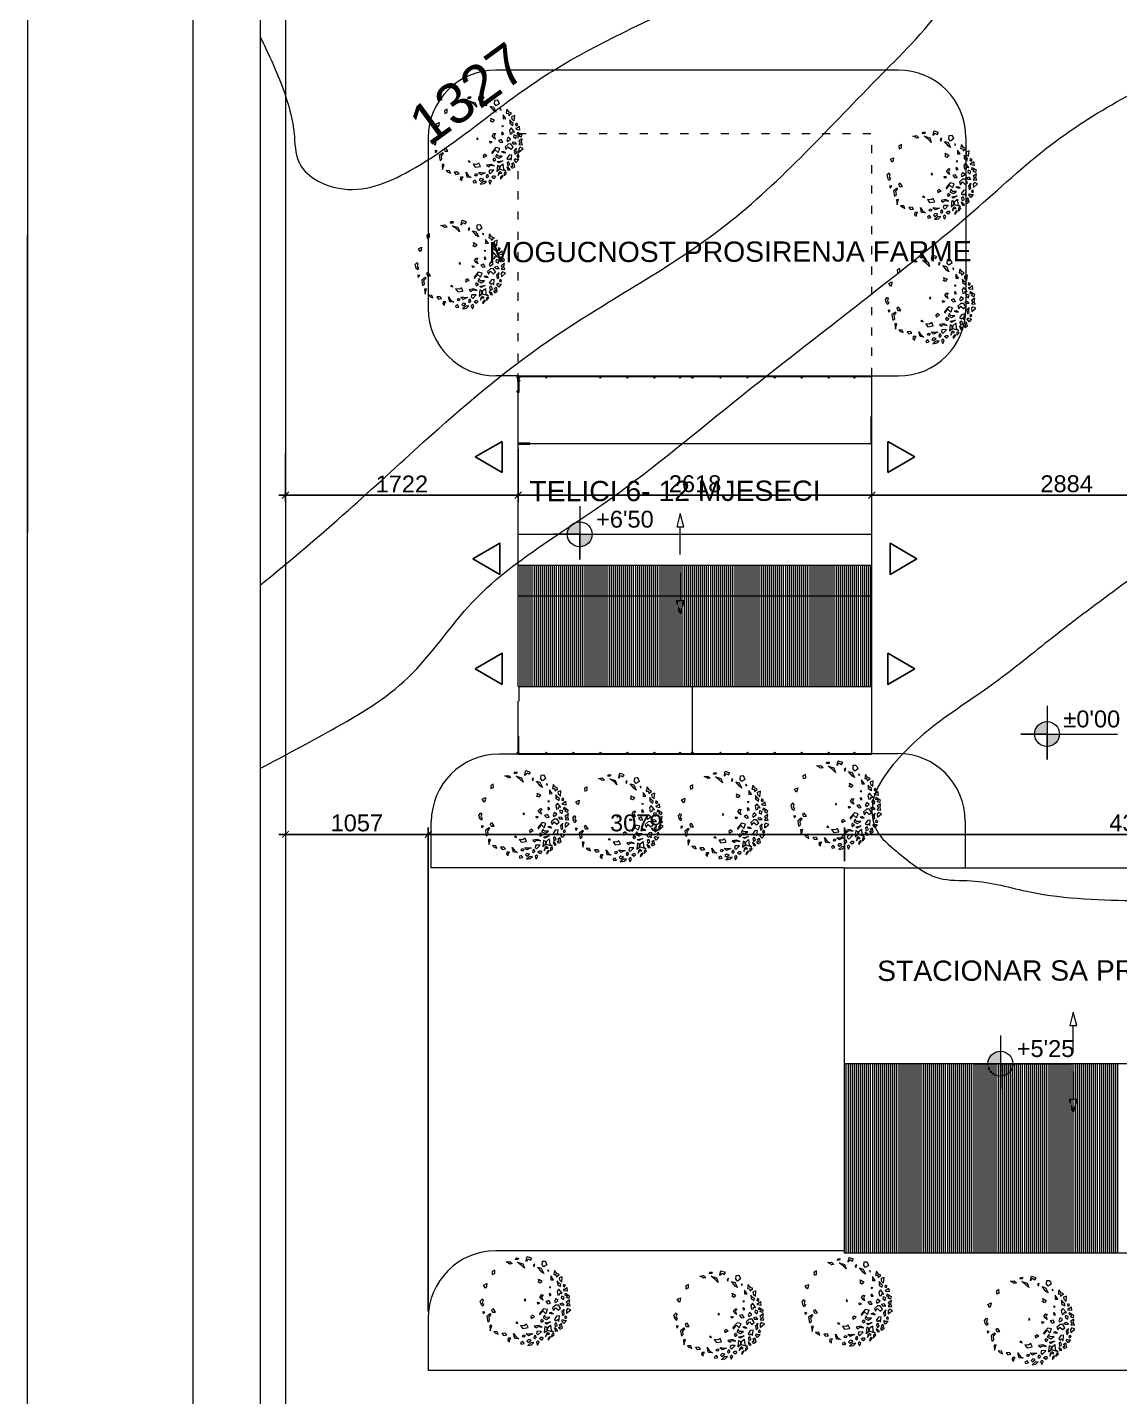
# Model space of a CAD drawing. Header units: millimetres. Extents: x 73 to 57768, y -40361 to 10065.
# Drawn here: x 3621 to 11704, y -34108 to -23971 of the extents above; entities that cross this region are included whole.
import ezdxf

# ---------------------------------------------------------------- set-up
doc = ezdxf.new("R2010")
doc.units = ezdxf.units.MM
doc.linetypes.add('ACAD_ISO03W100', pattern=[30, 12, -18])
for name, color, linetype, lineweight in [('debela', 20, 'Continuous', 25), ('drvece', 84, 'Continuous', 5), ('izohipse', 33, 'Continuous', 0), ('kote', 124, 'Continuous', 5), ('kote i srafura', 9, 'Continuous', 5), ('objekti_pogled', 4, 'Continuous', 20), ('okvir', 120, 'Continuous', 13), ('SITUACIJA', 7, 'Continuous', 15), ('ulica', 71, 'Continuous', 13), ('zidovi', 195, 'Continuous', 5)]:
    doc.layers.add(name, color=color, linetype=linetype, lineweight=lineweight)
doc.layers.add('OKVIR 700X500', color=2, linetype='Continuous', lineweight=5, plot=False)
doc.layers.add('pogled', color=7, linetype='Continuous', lineweight=5, true_color=0x8db1c3)
doc.layers.add('presjek', color=7, linetype='Continuous', lineweight=40, true_color=0xe37da2)
doc.styles.add('ATTR', font='romans.shx', dxfattribs={"width": 0.8, "height": 0.7})
doc.styles.add('M1_50', font='ARIAL.TTF', dxfattribs={"height": 5})
doc.styles.add('M1_500', font='ARIAL.TTF', dxfattribs={"height": 125})
doc.dimstyles.new('M1_500', dxfattribs={"dimtxt": 15, "dimasz": 50, "dimexe": 50, "dimexo": 50, "dimgap": 20, "dimtad": 1, "dimdec": 0, "dimtxsty": 'M1_500', "dimblk": 'ARCHTICK', "dimcen": 2.5, "dimdle": 50, "dimadec": 0, "dimazin": 0, "dimtfac": 1, "dimtdec": 0, "dimtmove": 0, "dimatfit": 3, "dimfxl": 1, "dimarcsym": 0})

# ---------------------------------------------------------------- blocks, each defined once
blk = doc.blocks.new('DEC1')
for points in [[(-17.825703, 50.144688), (-15.340965, 55.637398), (-11.893769, 55.475018), (-12.802246, 52.160138), (-14.540878, 53.429518), (-15.347061, 51.420148), (-14.679306, 50.283108)], [(-10.286347, 57.002498), (-6.636353, 53.173978), (-4.977264, 55.300948), (-2.322731, 54.024758), (-2.654549, 58.704078), (-5.640907, 57.002498)], [(2.096443, 60.253408), (0.995445, 56.151728), (3.318161, 54.875548), (7.299967, 55.726328)], [(13.272677, 57.002498), (10.949967, 55.726328), (12.609047, 54.024758), (14.268137, 54.875548)], [(16.259037, 52.323198), (16.922667, 53.599378), (16.590857, 57.002498), (20.904477, 54.450148), (17.918117, 51.472418)], [(21.568117, 51.047028), (27.209017, 53.173978), (29.531737, 50.621628), (26.545377, 48.920058), (26.213557, 51.047028), (24.222657, 50.196248), (23.890837, 48.920058)], [(-44.561383, 31.831348), (-39.273253, 31.705098), (-39.604093, 34.382268), (-36.824663, 35.356908), (-40.368063, 38.431048), (-41.276543, 35.116178)], [(-38.104163, 42.886048), (-35.982343, 39.207198), (-33.437553, 39.947208), (-31.223573, 43.364378)], [(-31.801213, 37.372358), (-27.415503, 38.148518), (-25.333863, 42.636518), (-27.944843, 42.431948), (-29.220293, 39.953298)], [(-27.902623, 48.490098), (-28.642653, 45.945318), (-26.266303, 45.915268), (-25.694743, 47.690008)], [(-22.482173, 47.292998), (-22.915303, 48.664658), (-25.556323, 50.836408), (-20.701343, 52.081818), (-20.707443, 47.864548)], [(-17.061733, 46.095918), (-21.688173, 40.867878), (-18.577893, 39.165388), (-13.789101, 40.946228), (-14.889992, 43.454908), (-16.965533, 43.184148)], [(-12.70607, 49.248398), (-13.313744, 45.632738), (-10.937401, 45.602688), (-9.258873, 49.086028)], [(-7.299988, 42.539188), (-9.290886, 39.136068), (-5.640907, 37.859878), (-3.981812, 39.136068)], [(-2.654549, 51.047028), (-4.645447, 48.494678), (-3.318176, 45.091538), (-1.990913, 46.793108)], [(2.322716, 47.218508), (-1.327278, 43.815368), (-0.66365, 40.412228), (3.318161, 37.009098), (6.636337, 38.710668), (2.654526, 40.837618), (5.309077, 44.666158)], [(2.654526, 51.897798), (6.304517, 49.345458), (10.949967, 51.047028), (8.959067, 52.748598), (6.304517, 51.897798)], [(10.949967, 39.136068), (9.622697, 36.158308), (10.618147, 33.605958), (10.949967, 36.158308)], [(19.245397, 47.643888), (12.277227, 47.218508), (13.272677, 43.815368), (17.918117, 41.688418), (18.913577, 44.240768), (17.254487, 45.516938)], [(15.927217, 35.307528), (16.922667, 29.777438), (14.268137, 28.075868), (17.918117, 26.799688), (19.245397, 31.479008)], [(24.554477, 46.793108), (21.568117, 44.666158), (23.227197, 42.964588), (26.877177, 44.240768)], [(23.890837, 30.202838), (21.568117, 37.009098), (25.218107, 32.329788)], [(25.549927, 37.859878), (32.186277, 39.561448), (34.177167, 43.389968), (33.181717, 35.307528), (29.199917, 34.882128)], [(31.522627, 48.069288), (29.863537, 46.367708), (28.536287, 43.389968), (32.186277, 45.516938)], [(36.831707, 44.240768), (35.836257, 42.539188), (37.163527, 41.263018), (40.481707, 41.688418)], [(37.495347, 38.285278), (35.836257, 35.732928), (38.158977, 34.031358), (41.477157, 34.031358), (38.158977, 35.307528)], [(40.813507, 40.412228), (40.481707, 39.136068), (42.804427, 37.434478), (45.458957, 37.859878)], [(-52.427143, 19.568028), (-50.104423, 20.844198), (-46.786243, 17.441068), (-49.108973, 14.888718), (-53.754413, 14.463338), (-54.418043, 17.441068)], [(-45.127153, 9.784018), (-44.463523, 14.463338), (-38.490813, 18.717258), (-39.818083, 15.739508)], [(-42.472623, 24.672728), (-44.131713, 23.396548), (-42.804433, 22.971158)], [(-32.518103, 32.329788), (-36.831723, 28.075868), (-31.854473, 28.926648)], [(-30.195383, 13.187148), (-28.536293, 17.866458), (-25.218123, 16.164898), (-26.213573, 13.187148), (-27.872663, 14.463338)], [(-22.563583, 30.628218), (-22.563583, 28.501248), (-21.568133, 29.352038)], [(-12.277245, 32.755178), (-14.599968, 30.628218), (-13.604515, 29.777438), (-11.2818, 30.628218)], [(-5.640907, 20.844198), (-7.963623, 18.291858), (-11.2818, 20.418808), (-11.2818, 22.120378), (-7.963623, 20.844198), (-4.313629, 22.971158)], [(-1.990913, 33.180578), (-4.977264, 30.628218), (-3.318176, 27.225088), (-0.99546, 30.202838)], [(-0.66365, 18.717258), (0.663628, 19.142638), (1.659081, 17.441068), (-0.66365, 16.590288)], [(6.636337, 30.628218), (6.304517, 25.523518), (13.272677, 21.269598), (14.931767, 22.120378), (9.290877, 25.098128), (12.277227, 29.352038)], [(21.568117, 28.075868), (20.240847, 25.098128), (22.231747, 24.247348), (23.890837, 25.948898)], [(29.531737, 34.031358), (28.536287, 31.053608), (36.499887, 31.479008), (33.181717, 34.456738)], [(29.863537, 27.650488), (28.536287, 22.971158), (30.527177, 17.441068), (32.186277, 20.418808), (29.863537, 22.120378)], [(35.504437, 27.650488), (36.168077, 22.120378), (39.154437, 21.694998), (40.813507, 23.821948)], [(44.795317, 26.374298), (42.804427, 28.075868), (42.472607, 29.777438), (43.799877, 31.053608), (46.454417, 29.352038)], [(46.454417, 20.844198), (44.463497, 22.120378), (42.472607, 21.269598), (42.804427, 19.568028), (45.458957, 19.142638)], [(49.772577, 26.799688), (48.445307, 25.098128), (50.436227, 23.396548), (53.754397, 25.523518)], [(51.099847, 20.418808), (52.095307, 16.590288), (56.077117, 13.187148), (54.418027, 17.866458)], [(-52.427143, -0.850769), (-55.081683, 0.4254), (-56.077133, -5.104706), (-55.081683, -6.380875), (-50.436243, -6.380875), (-51.099873, -5.104706), (-53.754413, -4.253914)], [(-48.445333, 5.530108), (-46.786243, 3.828518), (-44.795343, 5.104708)], [(-0.66365, 1.276169), (-2.322731, 0.4254), (-1.327278, -0.425384), (0, 0)], [(18.581767, 15.739508), (16.922667, 13.187148), (19.245397, 11.060198), (21.236297, 11.910978), (19.577217, 13.612548)], [(29.531737, 7.231658), (31.854457, 4.679318), (32.186277, 0), (35.504437, 3.403137), (33.513537, 9.784018)], [(40.481707, 17.015668), (43.799877, 11.910978), (41.477157, 8.507848), (41.145337, 11.910978)], [(46.454417, 6.380878), (46.122607, 4.679318), (43.468057, 5.104708), (43.799877, 7.657058)], [(49.440767, 0.4254), (49.772577, -4.679306), (43.799877, -7.231651), (47.449857, -3.828529)], [(48.777127, 16.164898), (48.445307, 12.761768), (50.768037, 11.060198), (52.095307, 13.187148)], [(52.095307, 5.955488), (54.086217, 3.403137), (55.745307, 4.679318), (54.418027, 8.082458)], [(-50.768053, -17.015672), (-50.436243, -19.993412), (-52.427143, -19.568022), (-52.758963, -16.590282)], [(-47.449883, -17.015672), (-46.454433, -9.784004), (-41.145353, -6.806266), (-44.131713, -11.06018)], [(30.195357, -3.828529), (28.536287, -5.53009), (29.863537, -6.806266)], [(47.118057, -15.739494), (45.127137, -17.866462), (46.122607, -22.120372), (48.445307, -19.568022)], [(50.436227, -9.784004), (51.099847, -13.187141), (53.754397, -13.187141), (55.413487, -10.634796), (53.090757, -11.06018)], [(-45.458983, -31.478992), (-46.786243, -26.799672), (-44.463523, -23.396552), (-43.468073, -26.374292), (-44.463523, -28.075852)], [(20.572657, -34.456732), (16.922667, -37.859872), (18.249947, -39.986832), (21.236297, -38.285262)], [(48.113497, -26.799672), (45.127137, -28.501252), (45.458957, -32.755162), (47.118057, -30.202822)], [(-28.204473, -43.389972), (-32.518103, -44.240752), (-30.195383, -47.218492), (-26.545393, -46.367702)], [(-11.2818, -55.300932), (-13.936333, -51.472412), (-10.286347, -51.472412), (-7.963623, -52.323192)], [(9.622697, -56.151712), (6.304517, -54.024762), (8.295417, -52.748592), (8.959067, -53.173982), (12.277227, -53.173982), (12.277227, -51.472412), (15.595407, -51.897802), (14.268137, -54.024762)], [(22.563567, -50.621622), (25.218107, -49.770842), (22.563567, -48.069272)], [(24.554477, -39.561442), (23.890837, -40.837612), (27.872647, -44.666142), (34.508987, -42.539172), (32.186277, -40.412222), (27.872647, -41.688402)], [(38.158977, -36.583692), (38.822617, -39.136042), (45.127137, -37.434482)]]:
    blk.add_lwpolyline(points, close=True)
at = {"style": 'ATTR', "width": 0.8, "flags": 9}
blk.add_attdef('ESTCODE', (0, 0), '', height=0.7, dxfattribs=at)
blk = doc.blocks.new('HOR.KOTA')
h = blk.add_hatch(color=256)
h.paths.add_polyline_path([(-92, 0), (0, 0), (0, 92, 0.4142136)])
h.paths.add_polyline_path([(92, 0), (0, 0), (0, -92, 0.4142136)])
blk.add_lwpolyline([(0, 207.8), (0, -187.8), (0, 0), (-194.8, 0), (521.6, 0)])
blk.add_circle((0, 0), 92)
blk = doc.blocks.new('_ArchTick')
at = {"layer": 'kote', "color": 0, "const_width": 0.15}
blk.add_lwpolyline([(-0.5, -0.5), (0.5, 0.5)], dxfattribs=at)
blk = doc.blocks.new('*D275')
at = {"layer": 'Defpoints', "color": 0}
for p in [(7253, -27044), (5531, -27077), (7253, -27434)]:
    blk.add_point(p, dxfattribs=at)
at = {"layer": 'kote i srafura', "color": 0, "lineweight": -2}
for p, q in [((5531, -27127), (5531, -27484)), ((7253, -27094), (7253, -27484)), ((5481, -27434), (7303, -27434))]:
    blk.add_line(p, q, dxfattribs=at)
at = {"layer": 'kote i srafura', "color": 0, "lineweight": -2, "xscale": 50, "yscale": 50, "zscale": 50, "rotation": 180}
blk.add_blockref('_ArchTick', (5531, -27434), dxfattribs=at)
at = {"layer": 'kote i srafura', "color": 0, "lineweight": -2, "xscale": 50, "yscale": 50, "zscale": 50}
blk.add_blockref('_ArchTick', (7253, -27434), dxfattribs=at)
at = {"layer": 'kote i srafura', "color": 0, "insert": (6392, -27351), "char_height": 125, "attachment_point": 5, "style": 'M1_500'}
blk.add_mtext('1722', dxfattribs=at)
blk = doc.blocks.new('*D276')
at = {"layer": 'Defpoints', "color": 0}
for p in [(7253, -27044), (9870, -27434), (9870, -27434)]:
    blk.add_point(p, dxfattribs=at)
at = {"layer": 'kote i srafura', "color": 0, "lineweight": -2}
for p, q in [((7253, -27094), (7253, -27484)), ((7203, -27434), (9920, -27434))]:
    blk.add_line(p, q, dxfattribs=at)
at = {"layer": 'kote i srafura', "color": 0, "lineweight": -2, "xscale": 50, "yscale": 50, "zscale": 50, "rotation": 180}
blk.add_blockref('_ArchTick', (7253, -27434), dxfattribs=at)
at = {"layer": 'kote i srafura', "color": 0, "lineweight": -2, "xscale": 50, "yscale": 50, "zscale": 50}
blk.add_blockref('_ArchTick', (9870, -27434), dxfattribs=at)
at = {"layer": 'kote i srafura', "color": 0, "insert": (8562, -27350), "char_height": 125, "attachment_point": 5, "style": 'M1_500'}
blk.add_mtext('2618', dxfattribs=at)
blk = doc.blocks.new('*D277')
at = {"layer": 'Defpoints', "color": 0}
for p in [(9870, -27434), (12754, -27434), (12754, -27434)]:
    blk.add_point(p, dxfattribs=at)
at = {"layer": 'kote i srafura', "color": 0, "lineweight": -2}
blk.add_line((9820, -27434), (12804, -27434), dxfattribs=at)
at = {"layer": 'kote i srafura', "color": 0, "lineweight": -2, "xscale": 50, "yscale": 50, "zscale": 50, "rotation": 180}
blk.add_blockref('_ArchTick', (9870, -27434), dxfattribs=at)
at = {"layer": 'kote i srafura', "color": 0, "lineweight": -2, "xscale": 50, "yscale": 50, "zscale": 50}
blk.add_blockref('_ArchTick', (12754, -27434), dxfattribs=at)
at = {"layer": 'kote i srafura', "color": 0, "insert": (11312, -27350), "char_height": 125, "attachment_point": 5, "style": 'M1_500'}
blk.add_mtext('2884', dxfattribs=at)
blk = doc.blocks.new('*D298')
at = {"layer": 'Defpoints', "color": 0}
for p in [(9667, -29945), (9667, -30193), (13977, -30193)]:
    blk.add_point(p, dxfattribs=at)
at = {"layer": 'kote i srafura', "color": 0, "lineweight": -2}
for p, q in [((9667, -30143), (9667, -29895)), ((13977, -30143), (13977, -29895)), ((14027, -29945), (9617, -29945))]:
    blk.add_line(p, q, dxfattribs=at)
at = {"layer": 'kote i srafura', "color": 0, "lineweight": -2, "xscale": 50, "yscale": 50, "zscale": 50, "rotation": 180}
blk.add_blockref('_ArchTick', (9667, -29945), dxfattribs=at)
at = {"layer": 'kote i srafura', "color": 0, "lineweight": -2, "xscale": 50, "yscale": 50, "zscale": 50}
blk.add_blockref('_ArchTick', (13977, -29945), dxfattribs=at)
at = {"layer": 'kote i srafura', "color": 0, "insert": (11822, -29861), "char_height": 125, "attachment_point": 5, "style": 'M1_500'}
blk.add_mtext('4310', dxfattribs=at)
blk = doc.blocks.new('*D299')
at = {"layer": 'Defpoints', "color": 0}
for p in [(6588, -29945), (9667, -30193), (6588, -33528)]:
    blk.add_point(p, dxfattribs=at)
at = {"layer": 'kote i srafura', "color": 0, "lineweight": -2}
for p, q in [((6588, -33478), (6588, -29895)), ((9667, -30143), (9667, -29895)), ((9717, -29945), (6538, -29945))]:
    blk.add_line(p, q, dxfattribs=at)
at = {"layer": 'kote i srafura', "color": 0, "lineweight": -2, "xscale": 50, "yscale": 50, "zscale": 50, "rotation": 180}
blk.add_blockref('_ArchTick', (6588, -29945), dxfattribs=at)
at = {"layer": 'kote i srafura', "color": 0, "lineweight": -2, "xscale": 50, "yscale": 50, "zscale": 50}
blk.add_blockref('_ArchTick', (9667, -29945), dxfattribs=at)
at = {"layer": 'kote i srafura', "color": 0, "insert": (8127, -29861), "char_height": 125, "attachment_point": 5, "style": 'M1_500'}
blk.add_mtext('3079', dxfattribs=at)
blk = doc.blocks.new('*D300')
at = {"layer": 'Defpoints', "color": 0}
for p in [(5531, -29945), (5531, -29945), (6588, -33528)]:
    blk.add_point(p, dxfattribs=at)
at = {"layer": 'kote i srafura', "color": 0, "lineweight": -2}
for p, q in [((6588, -33478), (6588, -29895)), ((6638, -29945), (5481, -29945))]:
    blk.add_line(p, q, dxfattribs=at)
at = {"layer": 'kote i srafura', "color": 0, "lineweight": -2, "xscale": 50, "yscale": 50, "zscale": 50, "rotation": 180}
blk.add_blockref('_ArchTick', (5531, -29945), dxfattribs=at)
at = {"layer": 'kote i srafura', "color": 0, "lineweight": -2, "xscale": 50, "yscale": 50, "zscale": 50}
blk.add_blockref('_ArchTick', (6588, -29945), dxfattribs=at)
at = {"layer": 'kote i srafura', "color": 0, "insert": (6059, -29861), "char_height": 125, "attachment_point": 5, "style": 'M1_500'}
blk.add_mtext('1057', dxfattribs=at)

msp = doc.modelspace()

# ---------------------------------------------------------------- linework, layer by layer
at = {"layer": 'debela', "ltscale": 50}
for p, q in [((6935.474, -27150.937), (7134.336, -27035.662)), ((7134.336, -27035.662), (7134.735, -27265.519)), ((9988.667, -27035.662), (9988.267, -27265.519)), ((10187.529, -27150.937), (9988.667, -27035.662)), ((7134.735, -27265.519), (6935.474, -27150.937)), ((9988.267, -27265.519), (10187.529, -27150.937))]:
    msp.add_line(p, q, dxfattribs=at)
for points in [[(6918.625, -27905.38), (7117.487, -27790.106), (7117.887, -28019.963)], [(10204.377, -27905.38), (10005.515, -27790.106), (10005.115, -28019.963)], [(6935.074, -28720.013), (7133.936, -28604.738), (7134.336, -28834.595)], [(10187.928, -28720.013), (9989.066, -28604.738), (9988.667, -28834.595)]]:
    msp.add_lwpolyline(points, close=True, dxfattribs=at)
at = {"layer": 'izohipse'}
for points, knots in [([(5347.054, -24046.692), (5355.439, -24064.06), (5423.056, -24205.245), (5527.814, -24435.606), (5602.14, -24727.717), (5600.423, -25028.421), (5993.933, -25245.073), (6543.229, -25015.797), (7011.419, -24636.175), (7688.596, -24148.915), (8459.227, -23823.904), (9205.867, -23386.6), (9726.376, -22838.155), (10224.453, -22348.823), (10419.206, -21736.423), (10631.824, -21279.7), (11030.728, -21032.125), (11509.901, -20907.523), (11962.234, -20700.141), (12383.633, -20379.01), (12567.111, -19929.897), (12632.719, -19480.742), (12678.712, -19029.682), (12974.072, -18695.79), (13072.552, -18030.768), (13436.813, -17368.055), (13792.555, -16611.074), (13928.538, -15874.581), (14066.847, -15217.344), (14178.094, -14773.28), (14212.456, -14611.212)], [2306.716218673, 2306.716218673, 2306.716218673, 2306.716218673, 2312.483669523, 2353.515505307, 2382.225197487, 2403.409116246, 2438.702433561, 2492.91209369, 2570.803571202, 2621.927074125, 2741.83004509, 2821.348526642, 2878.406080336, 2968.937230226, 3024.724578246, 3069.944920775, 3116.246063086, 3159.23660203, 3218.75387719, 3264.795166683, 3314.108959564, 3358.802898958, 3402.382566018, 3446.091952768, 3486.258080511, 3599.727690932, 3671.031917519, 3736.006324101, 3823.165668046, 3872.99383699, 3872.99383699, 3872.99383699, 3872.99383699]), ([(5347.054, -28097.302), (5566.22, -27919.029), (5973.878, -27573.209), (6655.906, -26939.969), (7534.482, -26186.597), (8832.722, -25524.451), (9693.721, -24551.566), (10456.524, -23816.479), (10754.714, -23116.883), (11331.258, -22672.43), (11849.811, -22224.957), (12375.566, -21762.509), (12875.449, -21398.147), (13222.996, -20759.074), (13549.062, -20075.057), (13959.396, -19000.31), (14411.496, -17827.826), (15016.036, -16797.417), (15203.82, -15976.954), (15493.301, -15493.757), (15546.223, -15019.317), (15610.017, -14724.097), (15640.289, -14611.212)], [1637.422915378, 1637.422915378, 1637.422915378, 1637.422915378, 1722.304172897, 1797.494661096, 1916.829415639, 2068.405735372, 2228.693888295, 2302.974044449, 2384.225915025, 2449.724888195, 2517.606041631, 2590.335863012, 2660.680390844, 2698.999284375, 2806.347451057, 2888.735598822, 3043.707457528, 3183.464233723, 3243.310171926, 3294.256270428, 3349.508905093, 3384.535683301, 3384.535683301, 3384.535683301, 3384.535683301]), ([(5347.054, -29455.457), (5522.628, -29361.766), (5899.072, -29163.337), (6489.488, -28813.695), (6889.156, -28180.38), (7423.027, -27804.04), (8100.182, -27361.516), (8836.383, -26742.943), (9774.356, -26020.198), (10578.089, -25386.457), (11355.75, -24659.358), (12366.233, -24174.771), (13340.767, -23691.557), (14009.029, -23282.435), (14382.852, -22866.223), (14348.3, -22272.941), (14355.554, -21657.125), (14370.134, -20891.783), (14638.4, -20352.168), (14925.186, -19682.31), (15171.843, -18927.185), (15714.687, -17965.442), (16302.047, -16997.196), (16802.129, -15934.886), (17071.405, -15137.847), (17176.631, -14691.836), (17195.289, -14611.212)], [1509.075273358, 1509.075273358, 1509.075273358, 1509.075273358, 1568.998123659, 1637.351451717, 1710.948439676, 1788.346090991, 1830.807172453, 1953.989762199, 2075.98499554, 2186.19124878, 2261.206488873, 2393.774522958, 2518.909280006, 2587.262590946, 2630.477554094, 2676.864427311, 2756.661052555, 2819.614658446, 2902.455779639, 2933.892543748, 3038.677268881, 3139.629957574, 3264.160004308, 3378.535987768, 3491.050657121, 3515.850638683, 3515.850638683, 3515.850638683, 3515.850638683]), ([(31552.658, -14611.212), (31420.83, -14776.479), (31114.816, -15139.123), (30624.928, -15577.055), (30170.84, -15961.941), (29828.9, -16406.995), (29662.362, -16940.49), (29570.984, -17469.488), (29328.02, -17874.589), (28964.259, -18166.938), (28491.41, -18117.618), (28135.731, -17936.146), (27864.038, -17762.724), (27597.524, -17733.822), (27382.303, -17839.33), (27249.186, -18043.595), (27228.778, -18269.817), (27364.939, -18409.745), (27486.826, -18602.639), (27473.731, -18918.232), (27438.892, -19242.657), (27503.343, -19600.503), (27438.959, -19974.576), (27418.35, -20370.876), (27166.162, -20566.292), (27192.512, -20752.482), (27015.404, -21021.515), (26895.607, -21494.791), (26650.554, -22047.512), (26591.382, -22702.315), (26472.545, -23244.884), (26316.317, -23813.098), (26020.049, -24274.004), (25454.65, -24705.004), (24750.688, -24745.829), (24204.551, -24839.863), (23667.654, -24825.325), (23063.979, -24661.936), (22497.122, -24184.898), (22063.432, -23818.746), (21708.558, -23483.893), (21618.028, -23071.401), (21482.217, -22717.178), (21280.393, -22427.975), (20949.482, -22291.497), (20523.398, -22316.36), (20222.206, -22639.348), (19982.945, -23036.895), (19641.817, -23453.887), (19121.028, -23810.068), (18536.361, -23906.042), (18036.829, -23959.869), (17576.435, -24284.347), (16718.101, -24662.777), (15646.125, -25317.041), (14555.656, -26080.59), (13735.113, -26727.858), (12928.674, -27239.254), (12117.658, -27817.375), (11367.021, -28349.879), (10773.139, -28841.699), (10339.452, -29116.535), (10025.115, -29401.674), (9851.675, -29691.285), (9886.827, -29934.985), (10043.242, -30061.93), (10191.481, -30185.534), (10374.003, -30294.494), (10678.05, -30273.874), (11155.611, -30422.673), (12000.061, -30438.839), (13118.723, -30470.669), (14283.346, -30938.127), (15504.821, -31189.476), (16723.064, -31335.263), (17772.226, -31295.286), (18560.239, -31297.302), (18999.755, -30973.406), (19157.86, -30650.474), (19140.673, -30272.846), (19512.528, -29973.233), (19570.418, -29356.6), (19990.032, -28764.146), (20599.055, -28424.928), (21180.026, -28534.5), (21599.127, -28734.457), (21971.696, -29140.61), (22495.106, -29561.431), (22920.548, -30192.749), (23197.676, -30825.804), (23298.836, -31414.579), (22961.837, -31797.743), (22682.787, -32211.951), (21995.155, -32467.046), (21600.046, -33215.664), (20787.457, -33458.934), (20348.834, -33917.282), (19934.131, -34182.154), (19674.357, -34418.8), (19653.762, -34612.126), (19648.192, -34664.41)], [1902.185586092, 1902.185586092, 1902.185586092, 1902.185586092, 2535.478865733, 3326.136759988, 3868.378857404, 4320.046193245, 4987.213417012, 5522.338760794, 5914.839012841, 6391.108266733, 6822.645896536, 7246.975686639, 7595.578255472, 7771.269860183, 8028.737500146, 8264.352474542, 8488.275556595, 8635.433224557, 8830.246792861, 9158.693728974, 9541.917275824, 9817.331414245, 10232.129441314, 10685.917417388, 10943.236498762, 11070.866688419, 11207.194921168, 11878.622547052, 12536.457491559, 13000.218324331, 13837.615038629, 14204.756272194, 14759.69261974, 15455.388081298, 16240.754516593, 16819.966193679, 17120.468012225, 17847.473125978, 18640.873615775, 19307.147296566, 19569.304391797, 20077.443339248, 20522.090091597, 20712.155059774, 21116.932051515, 21535.085295779, 21903.578967741, 22377.25955994, 22942.344581687, 23504.511189304, 24223.00461876, 24702.535186227, 24974.16213211, 25889.648136055, 27517.119531309, 28727.870442855, 29884.298544745, 30648.632328923, 31590.562433206, 32872.136722674, 33408.390676304, 33901.583096425, 34408.152948383, 34677.772732245, 34872.925356042, 35085.304737853, 35256.083852745, 35461.372366219, 35698.283448353, 36143.042801049, 36948.540227965, 38218.385806489, 39469.445355973, 40670.655840172, 41960.044865174, 43121.041673659, 43866.651355711, 44217.808700648, 44708.642631215, 44873.706646569, 45316.100418817, 45971.009675968, 46651.384742852, 47436.497189203, 47887.841193164, 48373.983650545, 48804.701078197, 49525.480331203, 50386.709217475, 51034.588549244, 51648.278692789, 51988.466148707, 52511.777095073, 53125.296673135, 54078.906157603, 54851.731508578, 55548.422638166, 55937.588402504, 56356.560352211, 56511.871472351, 56511.871472351, 56511.871472351, 56511.871472351])]:
    msp.add_open_spline(points, degree=3, knots=knots, dxfattribs=at)
at = {"layer": 'kote i srafura'}
for p, q in [((7264.001, -29351.449), (7110.223, -29351.449)), ((9870.251, -29346.449), (10061.337, -29346.449)), ((12716.566, -31643.03), (9666.566, -31643.03))]:
    msp.add_line(p, q, dxfattribs=at)
at = {"layer": 'objekti_pogled', "linetype": 'ACAD_ISO03W100', "ltscale": 5}
for p, q in [((7252.751, -27043.949), (7252.751, -24756.449)), ((7252.751, -24756.449), (9870.251, -24756.449)), ((9870.251, -26551.449), (9870.251, -24756.449))]:
    msp.add_line(p, q, dxfattribs=at)
at = {"layer": 'objekti_pogled', "ltscale": 5}
for p, q in [((7252.751, -26556.449), (9817.655, -26556.449)), ((7252.751, -27051.449), (9870.251, -27051.449)), ((9870.251, -29346.449), (9870.251, -27051.449)), ((7252.751, -27723.449), (9870.251, -27723.449)), ((7252.751, -27951.449), (9870.251, -27951.449)), ((7252.751, -28179.449), (9870.251, -28179.449)), ((7252.751, -28851.449), (9817.655, -28851.449)), ((7257.751, -28851.449), (7257.751, -28959.643)), ((8542.751, -29338.949), (8542.751, -28851.449)), ((9777.245, -28851.449), (9850.251, -28851.449)), ((9777.245, -28851.449), (9850.251, -28851.449)), ((9777.245, -28851.449), (9870.251, -28851.449)), ((7252.751, -29351.449), (7252.751, -28959.643)), ((8542.751, -29346.449), (8542.751, -28959.643)), ((7257.751, -29346.449), (7257.751, -29218.662)), ((7243.225, -29341.479), (7243.225, -29341.479)), ((7247.677, -29346.449), (7275.251, -29346.449)), ((7250.251, -29346.449), (8565.251, -29346.449)), ((7250.251, -29351.449), (8565.251, -29351.449)), ((7252.751, -29351.449), (7275.251, -29351.449)), ((8540.251, -29346.449), (9870.251, -29346.449)), ((8540.251, -29351.449), (9870.251, -29351.449))]:
    msp.add_line(p, q, dxfattribs=at)
for centre in [(7248.225, -29341.479), (7255.251, -29341.479), (7460.251, -29341.479), (7660.251, -29341.479), (7860.251, -29341.479), (8060.251, -29341.479), (8260.251, -29341.479), (8450.251, -29341.479), (8538.225, -29341.479), (8545.251, -29341.479), (8750.251, -29341.479), (8950.251, -29341.479), (9150.251, -29341.479), (9350.251, -29341.479), (9550.251, -29341.479), (9740.251, -29341.479)]:
    msp.add_circle(centre, 5, dxfattribs=at)
at = {"layer": 'okvir'}
for p, q in [((3621.024, -12861.212), (3621.024, -27711.212)), ((3621.024, -40361.212), (3621.024, -25511.212))]:
    msp.add_line(p, q, dxfattribs=at)
msp.add_lwpolyline([(4847.054, -14111.212), (39847.054, -14111.212), (39847.054, -39111.212), (4847.054, -39111.212), (4847.054, -14111.212)], dxfattribs=at)
at = {"layer": 'OKVIR 700X500'}
msp.add_lwpolyline([(4847.054, -14111.212), (39847.054, -14111.212), (39847.054, -39111.212), (4847.054, -39111.212), (4847.054, -14111.212)], dxfattribs=at)
msp.add_lwpolyline([(4847.054, -14111.212), (39847.054, -14111.212), (39847.054, -39111.212), (4847.054, -39111.212), (4847.054, -14111.212)], dxfattribs=at)
at = {"layer": 'pogled'}
for p, q in [((7250.251, -26551.449), (8565.251, -26551.449)), ((7250.251, -26592.118), (7250.251, -26551.449)), ((7250.251, -26556.449), (8565.251, -26556.449)), ((7255.251, -26592.118), (7255.251, -26551.449)), ((7257.751, -26556.449), (7257.751, -26673.166)), ((8540.251, -26551.449), (9870.251, -26551.449)), ((8540.251, -26556.449), (9870.251, -26556.449)), ((9870.251, -27051.449), (9870.251, -26551.449)), ((7250.251, -26592.118), (7250.251, -27051.449)), ((7255.251, -26592.118), (7250.251, -26592.118)), ((7257.751, -26673.166), (7252.751, -26673.166)), ((9865.251, -27051.449), (9865.251, -26852.118)), ((7252.751, -27951.449), (7252.751, -27051.449)), ((7252.751, -28851.449), (7252.751, -27951.449)), ((7267.751, -28851.449), (7267.751, -27951.449)), ((7282.751, -28851.449), (7282.751, -27951.449)), ((7297.751, -28851.449), (7297.751, -27951.449)), ((7312.751, -28851.449), (7312.751, -27951.449)), ((7327.751, -28851.449), (7327.751, -27951.449)), ((7342.751, -28851.449), (7342.751, -27951.449)), ((7357.751, -28851.449), (7357.751, -27951.449)), ((7372.751, -28851.449), (7372.751, -27951.449)), ((7387.751, -28851.449), (7387.751, -27951.449)), ((7402.751, -28851.449), (7402.751, -27951.449)), ((7417.751, -28851.449), (7417.751, -27951.449)), ((7432.751, -28851.449), (7432.751, -27951.449)), ((7447.751, -28851.449), (7447.751, -27951.449)), ((7462.751, -28851.449), (7462.751, -27951.449)), ((7477.751, -28851.449), (7477.751, -27951.449)), ((7492.751, -28851.449), (7492.751, -27951.449)), ((7507.751, -28851.449), (7507.751, -27951.449)), ((7522.751, -28851.449), (7522.751, -27951.449)), ((7537.751, -28851.449), (7537.751, -27951.449)), ((7552.751, -28851.449), (7552.751, -27951.449)), ((7567.751, -28851.449), (7567.751, -27951.449)), ((7582.751, -28851.449), (7582.751, -27951.449)), ((7597.751, -28851.449), (7597.751, -27951.449)), ((7612.751, -28851.449), (7612.751, -27951.449)), ((7627.751, -28851.449), (7627.751, -27951.449)), ((7642.751, -28851.449), (7642.751, -27951.449)), ((7657.751, -28851.449), (7657.751, -27951.449)), ((7672.751, -28851.449), (7672.751, -27951.449)), ((7687.751, -28851.449), (7687.751, -27951.449)), ((7702.751, -28851.449), (7702.751, -27951.449)), ((7717.751, -28851.449), (7717.751, -27951.449)), ((7732.751, -28851.449), (7732.751, -27951.449)), ((7747.751, -28851.449), (7747.751, -27951.449)), ((7762.751, -28851.449), (7762.751, -27951.449)), ((7777.751, -28851.449), (7777.751, -27951.449)), ((7792.751, -28851.449), (7792.751, -27951.449)), ((7807.751, -28851.449), (7807.751, -27951.449)), ((7822.751, -28851.449), (7822.751, -27951.449)), ((7837.751, -28851.449), (7837.751, -27951.449)), ((7852.751, -28851.449), (7852.751, -27951.449)), ((7867.751, -28851.449), (7867.751, -27951.449)), ((7882.751, -28851.449), (7882.751, -27951.449)), ((7897.751, -28851.449), (7897.751, -27951.449)), ((7912.751, -28851.449), (7912.751, -27951.449)), ((7927.751, -28851.449), (7927.751, -27951.449)), ((7942.751, -28851.449), (7942.751, -27951.449)), ((7957.751, -28851.449), (7957.751, -27951.449)), ((7972.751, -28851.449), (7972.751, -27951.449)), ((7987.751, -28851.449), (7987.751, -27951.449)), ((8002.751, -28851.449), (8002.751, -27951.449)), ((8017.751, -28851.449), (8017.751, -27951.449)), ((8032.751, -28851.449), (8032.751, -27951.449)), ((8047.751, -28851.449), (8047.751, -27951.449)), ((8062.751, -28851.449), (8062.751, -27951.449)), ((8077.751, -28851.449), (8077.751, -27951.449)), ((8092.751, -28851.449), (8092.751, -27951.449)), ((8107.751, -28851.449), (8107.751, -27951.449)), ((8122.751, -28851.449), (8122.751, -27951.449)), ((8137.751, -28851.449), (8137.751, -27951.449)), ((8152.751, -28851.449), (8152.751, -27951.449)), ((8167.751, -28851.449), (8167.751, -27951.449)), ((8182.751, -28851.449), (8182.751, -27951.449)), ((8197.751, -28851.449), (8197.751, -27951.449)), ((8212.751, -28851.449), (8212.751, -27951.449)), ((8227.751, -28851.449), (8227.751, -27951.449)), ((8242.751, -28851.449), (8242.751, -27951.449)), ((8257.751, -28851.449), (8257.751, -27951.449)), ((8272.751, -28851.449), (8272.751, -27951.449)), ((8287.751, -28851.449), (8287.751, -27951.449)), ((8302.751, -28851.449), (8302.751, -27951.449)), ((8317.751, -28851.449), (8317.751, -27951.449)), ((8332.751, -28851.449), (8332.751, -27951.449)), ((8347.751, -28851.449), (8347.751, -27951.449)), ((8362.751, -28851.449), (8362.751, -27951.449)), ((8377.751, -28851.449), (8377.751, -27951.449)), ((8392.751, -28851.449), (8392.751, -27951.449)), ((8407.751, -28851.449), (8407.751, -27951.449)), ((8422.751, -28851.449), (8422.751, -27951.449)), ((8437.751, -28851.449), (8437.751, -27951.449)), ((8452.751, -28851.449), (8452.751, -27951.449)), ((8467.751, -28851.449), (8467.751, -27951.449)), ((8482.751, -28851.449), (8482.751, -27951.449)), ((8497.751, -28851.449), (8497.751, -27951.449)), ((8512.751, -28851.449), (8512.751, -27951.449)), ((8527.751, -28851.449), (8527.751, -27951.449)), ((8542.751, -28851.449), (8542.751, -27951.449)), ((8557.751, -28851.449), (8557.751, -27951.449)), ((8572.751, -28851.449), (8572.751, -27951.449)), ((8587.751, -28851.449), (8587.751, -27951.449)), ((8602.751, -28851.449), (8602.751, -27951.449)), ((8617.751, -28851.449), (8617.751, -27951.449)), ((8632.751, -28851.449), (8632.751, -27951.449)), ((8647.751, -28851.449), (8647.751, -27951.449)), ((8662.751, -28851.449), (8662.751, -27951.449)), ((8677.751, -28851.449), (8677.751, -27951.449)), ((8692.751, -28851.449), (8692.751, -27951.449)), ((8707.751, -28851.449), (8707.751, -27951.449)), ((8722.751, -28851.449), (8722.751, -27951.449)), ((8737.751, -28851.449), (8737.751, -27951.449)), ((8752.751, -28851.449), (8752.751, -27951.449)), ((8767.751, -28851.449), (8767.751, -27951.449)), ((8782.751, -28851.449), (8782.751, -27951.449)), ((8797.751, -28851.449), (8797.751, -27951.449)), ((8812.751, -28851.449), (8812.751, -27951.449)), ((8827.751, -28851.449), (8827.751, -27951.449)), ((8842.751, -28851.449), (8842.751, -27951.449)), ((8857.751, -28851.449), (8857.751, -27951.449)), ((8872.751, -28851.449), (8872.751, -27951.449)), ((8887.751, -28851.449), (8887.751, -27951.449)), ((8902.751, -28851.449), (8902.751, -27951.449)), ((8917.751, -28851.449), (8917.751, -27951.449)), ((8932.751, -28851.449), (8932.751, -27951.449)), ((8947.751, -28851.449), (8947.751, -27951.449)), ((8962.751, -28851.449), (8962.751, -27951.449)), ((8977.751, -28851.449), (8977.751, -27951.449)), ((8992.751, -28851.449), (8992.751, -27951.449)), ((9007.751, -28851.449), (9007.751, -27951.449)), ((9022.751, -28851.449), (9022.751, -27951.449)), ((9037.751, -28851.449), (9037.751, -27951.449)), ((9052.751, -28851.449), (9052.751, -27951.449)), ((9067.751, -28851.449), (9067.751, -27951.449)), ((9082.751, -28851.449), (9082.751, -27951.449)), ((9097.751, -28851.449), (9097.751, -27951.449)), ((9112.751, -28851.449), (9112.751, -27951.449)), ((9127.751, -28851.449), (9127.751, -27951.449)), ((9142.751, -28851.449), (9142.751, -27951.449)), ((9157.751, -28851.449), (9157.751, -27951.449)), ((9172.751, -28851.449), (9172.751, -27951.449)), ((9187.751, -28851.449), (9187.751, -27951.449)), ((9202.751, -28851.449), (9202.751, -27951.449)), ((9217.751, -28851.449), (9217.751, -27951.449)), ((9232.751, -28851.449), (9232.751, -27951.449)), ((9247.751, -28851.449), (9247.751, -27951.449)), ((9262.751, -28851.449), (9262.751, -27951.449)), ((9277.751, -28851.449), (9277.751, -27951.449)), ((9292.751, -28851.449), (9292.751, -27951.449)), ((9307.751, -28851.449), (9307.751, -27951.449)), ((9322.751, -28851.449), (9322.751, -27951.449)), ((9337.751, -28851.449), (9337.751, -27951.449)), ((9352.751, -28851.449), (9352.751, -27951.449)), ((9367.751, -28851.449), (9367.751, -27951.449)), ((9382.751, -28851.449), (9382.751, -27951.449)), ((9397.751, -28851.449), (9397.751, -27951.449)), ((9412.751, -28851.449), (9412.751, -27951.449)), ((9427.751, -28851.449), (9427.751, -27951.449)), ((9442.751, -28851.449), (9442.751, -27951.449)), ((9457.751, -28851.449), (9457.751, -27951.449)), ((9472.751, -28851.449), (9472.751, -27951.449)), ((9487.751, -28851.449), (9487.751, -27951.449)), ((9502.751, -28851.449), (9502.751, -27951.449)), ((9517.751, -28851.449), (9517.751, -27951.449)), ((9532.751, -28851.449), (9532.751, -27951.449)), ((9547.751, -28851.449), (9547.751, -27951.449)), ((9562.751, -28851.449), (9562.751, -27951.449)), ((9577.751, -28851.449), (9577.751, -27951.449)), ((9592.751, -28851.449), (9592.751, -27951.449)), ((9607.751, -28851.449), (9607.751, -27951.449)), ((9622.751, -28851.449), (9622.751, -27951.449)), ((9637.751, -28851.449), (9637.751, -27951.449)), ((9652.751, -28851.449), (9652.751, -27951.449)), ((9667.751, -28851.449), (9667.751, -27951.449)), ((9682.751, -28851.449), (9682.751, -27951.449)), ((9697.751, -28851.449), (9697.751, -27951.449)), ((9712.751, -28851.449), (9712.751, -27951.449)), ((9727.751, -28851.449), (9727.751, -27951.449)), ((9742.751, -28851.449), (9742.751, -27951.449)), ((9757.751, -28851.449), (9757.751, -27951.449)), ((9772.751, -28851.449), (9772.751, -27951.449)), ((9787.751, -28851.449), (9787.751, -27951.449)), ((9802.751, -28851.449), (9802.751, -27951.449)), ((9817.751, -28851.449), (9817.751, -27951.449)), ((9832.751, -28851.449), (9832.751, -27951.449)), ((9847.751, -28851.449), (9847.751, -27951.449)), ((9862.751, -28851.449), (9862.751, -27951.449)), ((9666.566, -30193.03), (9666.566, -33028.03)), ((9666.566, -30193.03), (13976.745, -30193.03)), ((9681.566, -33043.03), (9681.566, -31643.03)), ((9696.566, -33043.03), (9696.566, -31643.03)), ((9711.566, -33043.03), (9711.566, -31643.03)), ((9726.566, -33043.03), (9726.566, -31643.03)), ((9741.566, -33043.03), (9741.566, -31643.03)), ((9756.566, -33043.03), (9756.566, -31643.03)), ((9771.566, -33043.03), (9771.566, -31643.03)), ((9786.566, -33043.03), (9786.566, -31643.03)), ((9801.566, -33043.03), (9801.566, -31643.03)), ((9816.566, -33043.03), (9816.566, -31643.03)), ((9831.566, -33043.03), (9831.566, -31643.03)), ((9846.566, -33043.03), (9846.566, -31643.03)), ((9861.566, -33043.03), (9861.566, -31643.03)), ((9876.566, -33043.03), (9876.566, -31643.03)), ((9891.566, -33043.03), (9891.566, -31643.03)), ((9906.566, -33043.03), (9906.566, -31643.03)), ((9921.566, -33043.03), (9921.566, -31643.03)), ((9936.566, -33043.03), (9936.566, -31643.03)), ((9951.566, -33043.03), (9951.566, -31643.03)), ((9966.566, -33043.03), (9966.566, -31643.03)), ((9981.566, -33043.03), (9981.566, -31643.03)), ((9996.566, -33043.03), (9996.566, -31643.03)), ((10011.566, -33043.03), (10011.566, -31643.03)), ((10026.566, -33043.03), (10026.566, -31643.03)), ((10041.566, -33043.03), (10041.566, -31643.03)), ((10056.566, -33043.03), (10056.566, -31643.03)), ((10071.566, -33043.03), (10071.566, -31643.03)), ((10086.566, -33043.03), (10086.566, -31643.03)), ((10101.566, -33043.03), (10101.566, -31643.03)), ((10116.566, -33043.03), (10116.566, -31643.03)), ((10131.566, -33043.03), (10131.566, -31643.03)), ((10146.566, -33043.03), (10146.566, -31643.03)), ((10161.566, -33043.03), (10161.566, -31643.03)), ((10176.566, -33043.03), (10176.566, -31643.03)), ((10191.566, -33043.03), (10191.566, -31643.03)), ((10206.566, -33043.03), (10206.566, -31643.03)), ((10221.566, -33043.03), (10221.566, -31643.03)), ((10236.566, -33043.03), (10236.566, -31643.03)), ((10251.566, -33043.03), (10251.566, -31643.03)), ((10266.566, -33043.03), (10266.566, -31643.03)), ((10281.566, -33043.03), (10281.566, -31643.03)), ((10296.566, -33043.03), (10296.566, -31643.03)), ((10311.566, -33043.03), (10311.566, -31643.03)), ((10326.566, -33043.03), (10326.566, -31643.03)), ((10341.566, -33043.03), (10341.566, -31643.03)), ((10356.566, -33043.03), (10356.566, -31643.03)), ((10371.566, -33043.03), (10371.566, -31643.03)), ((10386.566, -33043.03), (10386.566, -31643.03)), ((10401.566, -33043.03), (10401.566, -31643.03)), ((10416.566, -33043.03), (10416.566, -31643.03)), ((10431.566, -33043.03), (10431.566, -31643.03)), ((10446.566, -33043.03), (10446.566, -31643.03)), ((10461.566, -33043.03), (10461.566, -31643.03)), ((10476.566, -33043.03), (10476.566, -31643.03)), ((10491.566, -33043.03), (10491.566, -31643.03)), ((10506.566, -33043.03), (10506.566, -31643.03)), ((10521.566, -33043.03), (10521.566, -31643.03)), ((10536.566, -33043.03), (10536.566, -31643.03)), ((10551.566, -33043.03), (10551.566, -31643.03)), ((10566.566, -33043.03), (10566.566, -31643.03)), ((10581.566, -33043.03), (10581.566, -31643.03)), ((10596.566, -33043.03), (10596.566, -31643.03)), ((10611.566, -33043.03), (10611.566, -31643.03)), ((10626.566, -33043.03), (10626.566, -31643.03)), ((10641.566, -33043.03), (10641.566, -31643.03)), ((10656.566, -33043.03), (10656.566, -31643.03)), ((10671.566, -33043.03), (10671.566, -31643.03)), ((10686.566, -33043.03), (10686.566, -31643.03)), ((10701.566, -33043.03), (10701.566, -31643.03)), ((10716.566, -33043.03), (10716.566, -31643.03)), ((10731.566, -33043.03), (10731.566, -31643.03)), ((10746.566, -33043.03), (10746.566, -31643.03)), ((10761.566, -33043.03), (10761.566, -31643.03)), ((10776.566, -33043.03), (10776.566, -31643.03)), ((10791.566, -33043.03), (10791.566, -31643.03)), ((10806.566, -33043.03), (10806.566, -31643.03)), ((10821.566, -33043.03), (10821.566, -31643.03)), ((10836.566, -33043.03), (10836.566, -31643.03)), ((10851.566, -33043.03), (10851.566, -31643.03)), ((10866.566, -33043.03), (10866.566, -31643.03)), ((10881.566, -33043.03), (10881.566, -31643.03)), ((10896.566, -33043.03), (10896.566, -31643.03)), ((10911.566, -33043.03), (10911.566, -31643.03)), ((10926.566, -33043.03), (10926.566, -31643.03)), ((10941.566, -33043.03), (10941.566, -31643.03)), ((10956.566, -33043.03), (10956.566, -31643.03)), ((10971.566, -33043.03), (10971.566, -31643.03)), ((10986.566, -33043.03), (10986.566, -31643.03)), ((11001.566, -33043.03), (11001.566, -31643.03)), ((11016.566, -33043.03), (11016.566, -31643.03)), ((11031.566, -33043.03), (11031.566, -31643.03)), ((11046.566, -33043.03), (11046.566, -31643.03)), ((11061.566, -33043.03), (11061.566, -31643.03)), ((11076.566, -33043.03), (11076.566, -31643.03)), ((11091.566, -33043.03), (11091.566, -31643.03)), ((11106.566, -33043.03), (11106.566, -31643.03)), ((11121.566, -33043.03), (11121.566, -31643.03)), ((11136.566, -33043.03), (11136.566, -31643.03)), ((11151.566, -33043.03), (11151.566, -31643.03)), ((11166.566, -33043.03), (11166.566, -31643.03)), ((11181.566, -33043.03), (11181.566, -31643.03)), ((11196.566, -33043.03), (11196.566, -31643.03)), ((11211.566, -33043.03), (11211.566, -31643.03)), ((11226.566, -33043.03), (11226.566, -31643.03)), ((11241.566, -33043.03), (11241.566, -31643.03)), ((11256.566, -33043.03), (11256.566, -31643.03)), ((11271.566, -33043.03), (11271.566, -31643.03)), ((11286.566, -33043.03), (11286.566, -31643.03)), ((11301.566, -33043.03), (11301.566, -31643.03)), ((11316.566, -33043.03), (11316.566, -31643.03)), ((11331.566, -33043.03), (11331.566, -31643.03)), ((11346.566, -33043.03), (11346.566, -31643.03)), ((11361.566, -33043.03), (11361.566, -31643.03)), ((11376.566, -33043.03), (11376.566, -31643.03)), ((11391.566, -33043.03), (11391.566, -31643.03)), ((11406.566, -33043.03), (11406.566, -31643.03)), ((11421.566, -33043.03), (11421.566, -31643.03)), ((11436.566, -33043.03), (11436.566, -31643.03)), ((11451.566, -33043.03), (11451.566, -31643.03)), ((11466.566, -33043.03), (11466.566, -31643.03)), ((11481.566, -33043.03), (11481.566, -31643.03)), ((11496.566, -33043.03), (11496.566, -31643.03)), ((11511.566, -33043.03), (11511.566, -31643.03)), ((11526.566, -33043.03), (11526.566, -31643.03)), ((11541.566, -33043.03), (11541.566, -31643.03)), ((11556.566, -33043.03), (11556.566, -31643.03)), ((11571.566, -33043.03), (11571.566, -31643.03)), ((11586.566, -33043.03), (11586.566, -31643.03)), ((11601.566, -33043.03), (11601.566, -31643.03)), ((11616.566, -33043.03), (11616.566, -31643.03)), ((11631.566, -33043.03), (11631.566, -31643.03)), ((11646.566, -33043.03), (11646.566, -31643.03)), ((11661.566, -33043.03), (11661.566, -31643.03)), ((11676.566, -33043.03), (11676.566, -31643.03)), ((11691.566, -33043.03), (11691.566, -31643.03)), ((9666.566, -33043.03), (12716.566, -33043.03)), ((9666.566, -33043.03), (9991.566, -33043.03))]:
    msp.add_line(p, q, dxfattribs=at)
msp.add_lwpolyline([(5347.054, -14611.212), (39347.054, -14611.212), (39347.054, -38611.212), (5347.054, -38611.212)], close=True, dxfattribs=at)
for centre in [(7248.225, -26561.419), (7255.251, -26561.419), (7260.251, -26561.419), (7460.251, -26561.419), (7860.251, -26561.419), (8060.251, -26561.419), (8260.251, -26561.419), (8450.251, -26561.419), (8538.225, -26561.419), (8545.251, -26561.419), (8750.251, -26561.419), (8950.251, -26561.419), (9150.251, -26561.419), (9350.251, -26561.419), (9550.251, -26561.419), (9740.251, -26561.419), (7260.251, -26586.136), (7248.225, -26667.479)]:
    msp.add_circle(centre, 5, dxfattribs=at)
at = {"layer": 'presjek'}
msp.add_line((7250.251, -27051.449), (7340.308, -27051.449), dxfattribs=at)
at = {"layer": 'SITUACIJA'}
for points in [[(8452.751, -27570.457), (8426.559, -27668.208), (8478.943, -27668.208), (8452.751, -27570.457)], [(8452.751, -28311.349), (8426.559, -28213.597), (8478.943, -28213.597), (8452.751, -28311.349)], [(11361.566, -31262.038), (11335.373, -31359.789), (11387.758, -31359.789), (11361.566, -31262.038)], [(11361.566, -32002.93), (11335.373, -31905.179), (11387.758, -31905.179), (11361.566, -32002.93)]]:
    msp.add_lwpolyline(points, close=True, dxfattribs=at)
for points in [[(8452.751, -27872.357), (8452.751, -27668.208)], [(8452.751, -28009.449), (8452.751, -28213.597)], [(11361.566, -31563.938), (11361.566, -31359.789)], [(11361.566, -31701.03), (11361.566, -31905.179)]]:
    msp.add_lwpolyline(points, dxfattribs=at)
at = {"layer": 'ulica', "ltscale": 5}
for p, q in [((5531.032, -23566.306), (5531.032, -37609.462)), ((10066.826, -24286.612), (7087.896, -24286.612)), ((6587.896, -24786.612), (6587.896, -26051.449)), ((10566.826, -24786.612), (10566.826, -26051.449)), ((7250.251, -26551.449), (7087.896, -26551.449)), ((9870.251, -26551.449), (10066.826, -26551.449)), ((6610.223, -30193.03), (6610.223, -29851.449)), ((10561.337, -29846.449), (10561.337, -30193.03)), ((9666.566, -30193.03), (6610.223, -30193.03)), ((9666.566, -33028.03), (7087.896, -33028.03)), ((6587.896, -33528.03), (6587.896, -33915.355)), ((16588.827, -33915.355), (6587.896, -33915.355))]:
    msp.add_line(p, q, dxfattribs=at)
for centre, start, end in [((7087.896, -24786.612), 90, 180), ((10066.826, -24786.612), 0, 90), ((7087.896, -26051.449), 180, 270), ((10066.826, -26051.449), 270, 0), ((7110.223, -29851.449), 90, 180), ((10061.337, -29846.449), 0, 90), ((7087.896, -33528.03), 90, 180)]:
    msp.add_arc(centre, 500, start, end, dxfattribs=at)
at = {"layer": 'zidovi'}
msp.add_line((9666.566, -33028.03), (9666.566, -33043.03), dxfattribs=at)

# ---------------------------------------------------------------- block references
at = {"layer": 'drvece', "lineweight": 5, "xscale": 5.760000000007116, "yscale": 5.760000000002037, "zscale": 5.760000000000001, "rotation": 260.8362753474981}
for p in [(6948.459, -24801.118), (10311.399, -25062.193), (6818.709, -25723.989), (10299.139, -25981.354), (9601.564, -29726.188), (7290.827, -29798.977), (7985.019, -29818.388), (8766.592, -29803.83), (7300.915, -33397.582), (9682.252, -33403.092), (8734.127, -33502.276), (11032.779, -33540.847)]:
    msp.add_blockref('DEC1', p, dxfattribs=at)
at = {"layer": 'kote'}
for p in [(7708.622, -27723.449), (11166.942, -29202.421), (10821.566, -31643.03)]:
    msp.add_blockref('HOR.KOTA', p, dxfattribs=at)

# ---------------------------------------------------------------- texts
at = {"layer": 'izohipse', "insert": (6414.292, -24615.4), "char_height": 300, "width": 693.145, "attachment_point": 1, "rotation": 36.2485859, "style": 'M1_50'}
msp.add_mtext('1327', dxfattribs=at)
at = {"layer": 'kote', "char_height": 150, "width": 3716.44813, "attachment_point": 1, "rotation": 0.1109604}
for s, insert in [('{\\fArial|b0|i0|c238|p34;MOGUCNOST PROSIRENJA FARME}', (7035.443, -25559.65)), ('{\\fArial|b0|i0|c238|p34;TELICI 6- 12 MJESECI}', (7336.487, -27329.443)), ('{\\fArial|b0|i0|c238|p34;STACIONAR SA PROFILAKTORIJEM}', (9909.956, -30880.424))]:
    msp.add_mtext(s, dxfattribs=dict(at, insert=insert))
at = {"layer": 'kote', "char_height": 125, "width": 1396.4157, "attachment_point": 1, "style": 'M1_500'}
for s, insert in [("+6'{\\fArial|b0|i0|c238|p34;50}", (7829.456, -27549.055)), ("±0'00", (11287.777, -29028.028)), ("+{\\fArial|b0|i0|c238|p34;5}'{\\fArial|b0|i0|c238|p34;25}", (10942.4, -31468.637))]:
    msp.add_mtext(s, dxfattribs=dict(at, insert=insert))

# ---------------------------------------------------------------- dimensions: what is measured, and where the dimension line sits
at = {"layer": 'kote i srafura'}
for base, p1, p2, picture, middle in [((7252.751, -27434.012), (5531.032, -27076.562), (7252.751, -27043.949), '*D275', (6391.891, -27351.257)), ((9870.251069351, -27434.012369685), (7252.751069351, -27043.9487684), (9870.251069351, -27434.012369685), '*D276', (8561.501069351, -27350.19074622)), ((12753.874, -27434.012), (9870.251, -27434.012), (12753.874, -27434.012), '*D277', (11312.062, -27350.191))]:
    dim = msp.add_linear_dim(base=base, p1=p1, p2=p2, dimstyle='M1_500', dxfattribs=at)
    dim.commit()
    dim.dimension.update_dxf_attribs({"geometry": picture, "text_midpoint": middle})
for base, p1, p2, picture, middle in [((5531.032, -29944.783), (6587.896, -33528.03), (5531.032, -29944.783), '*D300', (6059.464, -29860.962)), ((6587.896, -29944.783), (9666.566, -30193.03), (6587.896, -33528.03), '*D299', (8127.231, -29860.919)), ((9666.566, -29944.783), (13976.745, -30193.03), (9666.566, -30193.03), '*D298', (11821.655, -29860.919))]:
    dim = msp.add_linear_dim(base=base, p1=p1, p2=p2, dimstyle='M1_500', override={"dimtmove": 1}, dxfattribs=at)
    dim.commit()
    dim.dimension.update_dxf_attribs({"geometry": picture, "text_midpoint": middle})

doc.saveas('drawing.dxf')
